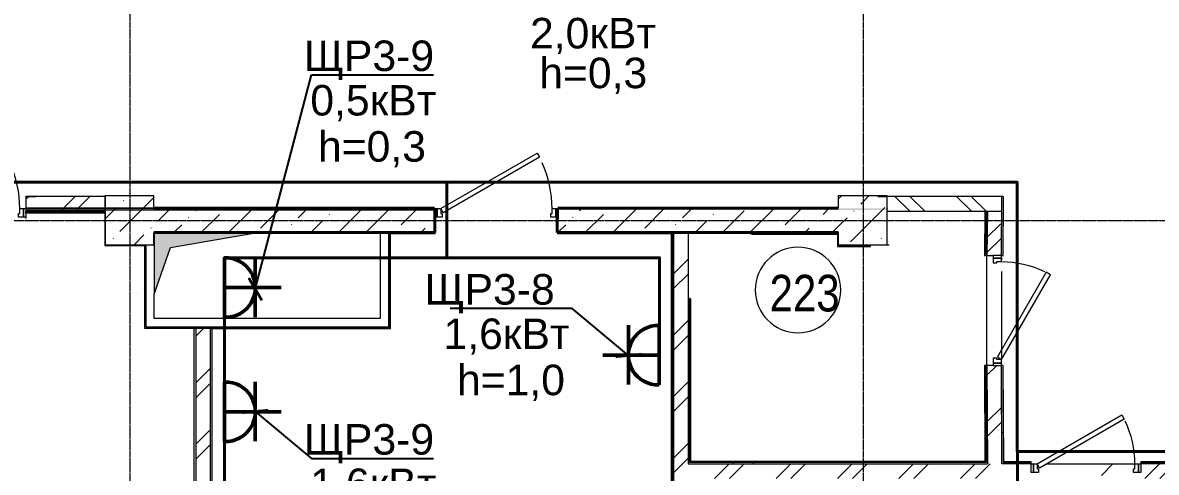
# Model space of a CAD drawing. Header units: metres. Extents: x 3659 to 143627, y -64119 to 51337.
# Drawn here: x 71186 to 80463, y -52346 to -48663 of the extents above; entities that cross this region are included whole.
import ezdxf

# ---------------------------------------------------------------- set-up
doc = ezdxf.new("R2010")
doc.units = ezdxf.units.M
doc.linetypes.add('ADSK_Линия сетки', pattern=[21, 12, -3, 3, -3])
for name, color, linetype, lineweight in [('A-AREA-IDEN', 7, 'Continuous', 9), ('A-DETL-GENF', 7, 'Continuous', 5), ('A-DETL-THIN', 7, 'Continuous', 5), ('A-DOOR', 7, 'Continuous', 5), ('A-DOOR-FRAM', 7, 'Continuous', 13), ('A-FLOR', 7, 'Continuous', 5), ('A-WALL', 7, 'Continuous', 5), ('A-WALL-PATT', 7, 'Continuous', 18), ('I-WALL', 7, 'Continuous', 5), ('S-COLS', 7, 'Continuous', 5), ('S-GRID', 7, 'Continuous', 9), ('Освещение', 1, 'Continuous', 50), ('Эл-свет раб.', 5, 'Continuous', 50), ('ЭЛ.сети', 5, 'Continuous', 100), ('ЭОМ', 7, 'Continuous', 40)]:
    doc.layers.add(name, color=color, linetype=linetype, lineweight=lineweight)
doc.styles.add('GOST Common_I_1', font='ARIALN.TTF', dxfattribs={"height": 300})
doc.styles.add('STYLE1', font='arial.ttf', dxfattribs={"height": 250})
doc.styles.add('ГОСТ 2.304', font='CS_Gost2304.shx', dxfattribs={"width": 0.85})
doc.dimstyles.new('СПДС', dxfattribs={"dimscale": 100, "dimtxt": 2.5, "dimasz": 2.5, "dimexe": 1.25, "dimexo": 0.625, "dimtad": 1, "dimdec": 0, "dimrnd": 0.001, "dimtxsty": 'ГОСТ 2.304', "dimblk": 'OBLIQUE', "dimcen": 2.5, "dimdle": 2, "dimadec": 0, "dimazin": 2, "dimtfac": 0.75, "dimtdec": 0, "dimtmove": 1, "dimatfit": 3, "dimfxl": 1, "dimtolj": 1, "dimarcsym": 1})
pattern_1 = [(45, (0, 0), (84.19025, 308.69666), [396.875, -79.375, 3.353, -76.022])]
pattern_2 = [(45, (0, 0), (-251.4472, 251.4472), []), (45, (0, 381), (-251.4472, 251.4472), [])]
pattern_3 = [(45, (934.08, 175.2), (-251.4472, 251.4472), []), (45, (934.08, 556.2), (-251.4472, 251.4472), [])]
pattern_4 = [(0, (0, 0), (812.8, 203.2), [33.528, -576.072, 33.528, -576.072, -3251.2]), (0, (0, 0), (812.8, 203.2), [-1219.2, 33.528, -1185.672, 33.528, -576.072, -1422.4]), (0, (0, 0), (812.8, 203.2), [-3048, 33.528, -372.872, 33.528, -982.472]), (120, (304.8, 101.6), (-582.37636, 602.30545), [33.528, -576.072, 33.528, -576.072, -3251.2]), (120, (304.8, 101.6), (-582.37636, 602.30545), [-1219.2, 33.528, -1185.672, 33.528, -576.072, -1422.4]), (120, (304.8, 101.6), (-582.37636, 602.30545), [-3048, 33.528, -372.872, 33.528, -982.472]), (240, (406.4, 508), (-230.42364, -805.50545), [33.528, -576.072, 33.528, -576.072, -3251.2]), (240, (406.4, 508), (-230.42364, -805.50545), [-1219.2, 33.528, -1185.672, 33.528, -576.072, -1422.4]), (240, (406.4, 508), (-230.42364, -805.50545), [-3048, 33.528, -372.872, 33.528, -982.472])]
pattern_5 = [(50, (0, 0), (728.7365, -63.756), [76.2, -838.2]), (355, (0, 0), (-140.9716, 764.2276), [60.96, -670.56]), (100.451, (60.7, -5.3), (587.77, 700.467), [64.76, -712.36]), (46.184, (0, 203.2), (1084.316, -168.171), [114.3, -1257.3]), (96.636, (90.4, 189.2), (949.61, 989.71), [97.14, -1068.54]), (351.184, (0, 203.2), (949.62, 989.701), [91.44, -1005.84]), (21, (101.6, 152.4), (606.458, -409.0606), [76.2, -838.2]), (326, (101.6, 152.4), (247.2083, 736.753), [60.96, -670.56]), (71.451, (152.14, 118.3), (853.668, 327.6855), [64.76, -712.36]), (37.5, (0, 0), (12.3547, 338.2201), [33.528, -628.904, 33.528, -647.192, -673.1]), (37.5, (0, 0), (12.3547, 338.2201), [-1343.152, 33.528, -639.572]), (7.5, (0, 0), (267.2789, 400.7221), [33.528, -354.584, 33.528, -613.664, -256.54]), (7.5, (0, 0), (267.2789, 400.7221), [-1035.304, 33.528, -223.012]), (327.5, (-226.57, 0), (542.3633, -22.91534), [33.528, -220.472, 33.528, -758.952, -1051.56]), (327.5, (-226.57, 0), (542.3633, -22.91534), [-1046.48, 33.528, -1018.032]), (317.5, (-328.17, 0), (592.517, 101.707), [33.528, -296.672, 33.528, -492.76, -746.76]), (317.5, (-328.17, 0), (592.517, 101.707), [-856.488, 33.528, -713.232])]
pattern_6 = [(0, (7e-11, -700), (812.8, 203.2), [33.528, -576.072, 33.528, -576.072, -3251.2]), (0, (7e-11, -700), (812.8, 203.2), [-1219.2, 33.528, -1185.672, 33.528, -576.072, -1422.4]), (0, (7e-11, -700), (812.8, 203.2), [-3048, 33.528, -372.872, 33.528, -982.472]), (120, (304.8, -598.4), (-582.37636, 602.30545), [33.528, -576.072, 33.528, -576.072, -3251.2]), (120, (304.8, -598.4), (-582.37636, 602.30545), [-1219.2, 33.528, -1185.672, 33.528, -576.072, -1422.4]), (120, (304.8, -598.4), (-582.37636, 602.30545), [-3048, 33.528, -372.872, 33.528, -982.472]), (240, (406.4, -192), (-230.42364, -805.50545), [33.528, -576.072, 33.528, -576.072, -3251.2]), (240, (406.4, -192), (-230.42364, -805.50545), [-1219.2, 33.528, -1185.672, 33.528, -576.072, -1422.4]), (240, (406.4, -192), (-230.42364, -805.50545), [-3048, 33.528, -372.872, 33.528, -982.472])]

# ---------------------------------------------------------------- blocks, each defined once
blk = doc.blocks.new('КДП АПК - КР_rvt-1-2 этаж')
at = {"layer": 'A-WALL-PATT', "lineweight": 20}
h = blk.add_hatch(dxfattribs=at)
h.set_pattern_fill('FP_137', color=256, style=0, pattern_type=2)
h.set_pattern_definition(pattern_1)
h.paths.add_polyline_path([(75567.7, -49745.6), (77862.7, -49745.6), (77862.7, -49545.6), (75567.7, -49546.1), (75567.7, -49555.6), (75562.7, -49555.6), (75562.7, -49745.6)], flags=0)
h.paths.add_polyline_path([(74255.2, -49745.6), (74562.7, -49745.6), (74562.7, -49555.6), (74557.7, -49555.6), (74557.7, -49545.6), (72262.7, -49545.6), (72262.7, -49745.6)], flags=0)
at = {"layer": 'S-COLS', "lineweight": 20}
h = blk.add_hatch(dxfattribs=at)
h.set_pattern_fill('FP_137', color=256, style=0, pattern_type=2)
h.set_pattern_definition(pattern_1)
h.paths.add_polyline_path([(72195.8, -49845.6), (72262.7, -49845.6), (72262.7, -49445.6), (71862.7, -49445.6), (71862.7, -49845.6)], flags=0)
h = blk.add_hatch(dxfattribs=at)
h.set_pattern_fill('FP_137', color=256, style=0, pattern_type=2)
h.set_pattern_definition(pattern_1)
h.paths.add_polyline_path([(77862.7, -49845.6), (78262.7, -49845.6), (78262.7, -49445.6), (77862.7, -49445.6), (77862.7, -49745.6)], flags=0)
at = {"layer": 'I-WALL', "lineweight": 40}
for p, q in [((74557.7, -49545.6), (72262.7, -49545.6)), ((74562.7, -49745.6), (74562.7, -49555.6)), ((75562.7, -49555.6), (75562.7, -49745.6)), ((77862.7, -49545.6), (75567.7, -49545.6)), ((72262.7, -49745.6), (74562.7, -49745.6)), ((75562.7, -49745.6), (77862.7, -49745.6))]:
    blk.add_line(p, q, dxfattribs=at)
at = {"layer": 'S-COLS', "lineweight": 20}
for p, q in [((72262.7, -49445.6), (71862.7, -49445.6)), ((71862.7, -49445.6), (71862.7, -49845.6)), ((72262.7, -49545.6), (72262.7, -49445.6)), ((78262.7, -49445.6), (77862.7, -49445.6)), ((77862.7, -49445.6), (77862.7, -49545.6)), ((78262.7, -49845.6), (78262.7, -49445.6)), ((72262.7, -49845.6), (72262.7, -49745.6)), ((77862.7, -49745.6), (77862.7, -49845.6)), ((71862.7, -49845.6), (72262.7, -49845.6)), ((77862.7, -49845.6), (78262.7, -49845.6))]:
    blk.add_line(p, q, dxfattribs=at)
blk = doc.blocks.new('AC_Дверь_Однопольная_ДеревяннаяВнутренняя_ГОСТ6629-88 - ДГ 21-9-1468245-2 этаж')
at = {"layer": 'A-DOOR', "lineweight": 13}
for p, q in [((-400, 60), (292.8, 460)), ((312.8, 425.4), (-380, 25.4)), ((292.8, 460), (312.8, 425.4)), ((-380, 25.4), (-400, 60))]:
    blk.add_line(p, q, dxfattribs=at)
at = {"layer": 'A-DOOR', "lineweight": 18}
for p, q in [((-450, 60), (-430, 60)), ((-450, -10), (-450, 60)), ((-430, 60), (-430, -10)), ((430, 60), (450, 60)), ((430, -10), (430, 60)), ((450, 60), (450, -10)), ((-430, -10), (-450, -10)), ((450, -10), (430, -10))]:
    blk.add_line(p, q, dxfattribs=at)
at = {"layer": 'A-DOOR'}
blk.add_arc((-400, 60), 800, 0, 25.90508, dxfattribs=at)
at = {"layer": 'A-DOOR-FRAM'}
for p, q in [((-430, 60), (-400, 60)), ((-430, -10), (-430, 60)), ((-400, 60), (-400, 20)), ((-400, 20), (-390, 20)), ((-390, 20), (-390, -10)), ((390, 20), (400, 20)), ((390, -10), (390, 20)), ((400, 60), (430, 60)), ((400, 20), (400, 60)), ((430, 60), (430, -10)), ((-390, -10), (-430, -10)), ((430, -10), (390, -10))]:
    blk.add_line(p, q, dxfattribs=at)
blk = doc.blocks.new('AC_Дверь_Однопольная_ДеревяннаяВнутренняя_ГОСТ6629-88 - ДГ 21-10-2287262-2 этаж')
at = {"layer": 'A-DOOR', "lineweight": 13}
for p, q in [((-455, 40), (333.1, 495)), ((333.1, 495), (353.1, 460.4)), ((353.1, 460.4), (-435, 5.4)), ((-435, 5.4), (-455, 40))]:
    blk.add_line(p, q, dxfattribs=at)
at = {"layer": 'A-DOOR', "lineweight": 18}
for p, q in [((-505, 40), (-485, 40)), ((-505, -30), (-505, 40)), ((-485, 40), (-485, -30)), ((485, 40), (505, 40)), ((485, -30), (485, 40)), ((505, 40), (505, -30)), ((-485, -30), (-505, -30)), ((505, -30), (485, -30))]:
    blk.add_line(p, q, dxfattribs=at)
at = {"layer": 'A-DOOR'}
blk.add_arc((-455, 40), 910, 0, 24.26352, dxfattribs=at)
at = {"layer": 'A-DOOR-FRAM'}
for p, q in [((-485, 40), (-455, 40)), ((-485, -30), (-485, 40)), ((-455, 40), (-455, 0)), ((-455, 0), (-445, 0)), ((-445, 0), (-445, -30)), ((445, 0), (455, 0)), ((445, -30), (445, 0)), ((455, 40), (485, 40)), ((455, 0), (455, 40)), ((485, 40), (485, -30)), ((-445, -30), (-485, -30)), ((485, -30), (445, -30))]:
    blk.add_line(p, q, dxfattribs=at)
blk = doc.blocks.new('Розетка штепсельная с заземляющим контактом скрытой установки IP20')
at = {"layer": 'Эл-свет раб.', "ltscale": 0.3}
for p, q in [((191574.8, -246568.3), (191574.8, -246105.7)), ((191816.2, -246316.2), (191328.6, -246316.2)), ((191818.7, -246568.3), (191331, -246568.3))]:
    blk.add_line(p, q, dxfattribs=at)
at = {"layer": 'Эл-свет раб.', "ltscale": 0.3, "extrusion": (0, 0, -1)}
blk.add_ellipse((191574.8, -246560.1), major_axis=(-172.5, 172.5), ratio=1, start_param=5.464002, end_param=8.673165, dxfattribs=at)
blk = doc.blocks.new('_Oblique')
at = {"color": 0, "linetype": 'ByBlock', "lineweight": -2}
blk.add_line((-0.5, -0.5), (0.5, 0.5), dxfattribs=at)
blk = doc.blocks.new('ПСС_Марка_помещения - Имя_2_5мм-224473-2 этаж')
at = {"layer": 'A-AREA-IDEN'}
for start, end in [(360, 180), (180, 360)]:
    blk.add_arc((-0.074, 0.039), 3.5, start, end, dxfattribs=at)

msp = doc.modelspace()

# ---------------------------------------------------------------- hatches: boundary and pattern name
at = {"layer": 'A-DETL-GENF'}
msp.add_hatch(color=256, dxfattribs=at).paths.add_polyline_path([(72262.6532, -50885.6443), (72396.843, -50505.6254), (73092.6532, -50385.6443), (72262.6532, -50385.6443)], flags=0)
at = {"layer": 'A-WALL-PATT', "lineweight": 5}
h = msp.add_hatch(dxfattribs=at)
h.set_pattern_fill('FP_1', color=256, style=0, pattern_type=2)
h.set_pattern_definition(pattern_2)
h.paths.add_polyline_path([(71212.6532, -50205.6443), (71862.6532, -50205.6443), (71862.6532, -50085.6443), (71212.6532, -50085.6443)], flags=0)
h.paths.add_polyline_path([(66262.6532, -50205.6443), (66522.6532, -50205.6443), (66522.6532, -50085.6443), (66262.6532, -50085.6443)], flags=0)
h.paths.add_polyline_path([(70202.6532, -50205.6443), (70202.6532, -50085.6443), (67532.6532, -50085.6443), (67532.6532, -50205.6443), (70136.4163, -50205.6443)], flags=0)
h = msp.add_hatch(dxfattribs=at)
h.set_pattern_fill('FP_1', color=256, angle=90, style=0, pattern_type=2)
h.set_pattern_definition([(135, (23024.03, -92348.12), (-251.4472, -251.4472), []), (135, (22643.03, -92348.12), (-251.4472, -251.4472), [])])
h.paths.add_polyline_path([(79198.6422, -50205.4676), (79198.6422, -50085.4676), (78259.6532, -50085.4676), (78259.6532, -50205.4676), (79606.6765, -50205.4676)])
h = msp.add_hatch(dxfattribs=at)
h.set_pattern_fill('FP_40', color=256, style=0, pattern_type=2)
h.set_pattern_definition(pattern_6)
h.paths.add_polyline_path([(35862.6532, -50185.6443), (38522.6532, -50185.6443), (38522.6532, -50182.6443), (35862.6532, -50182.6443)], flags=0)
h.paths.add_polyline_path([(44462.2868, -50185.6443), (45652.6532, -50185.6443), (45652.6532, -50182.6443), (44462.2868, -50182.6443)], flags=0)
h.paths.add_polyline_path([(43364.0475, -50185.6443), (43452.2868, -50185.6443), (43452.2868, -50182.6443), (39532.6532, -50182.6443), (39532.6532, -50185.6443), (41304.6345, -50185.6443)], flags=0)
h.paths.add_polyline_path([(46662.6532, -50185.6443), (51182.6532, -50185.6443), (51182.6532, -50182.6443), (46662.6532, -50182.6443)], flags=0)
h.paths.add_polyline_path([(55532.6532, -50185.6443), (58072.6532, -50185.6443), (58072.6532, -50182.6443), (55532.6532, -50182.6443)], flags=0)
h.paths.add_polyline_path([(52192.6532, -50185.6443), (54522.6532, -50185.6443), (54522.6532, -50182.6443), (52192.6532, -50182.6443)], flags=0)
h.paths.add_polyline_path([(59082.6532, -50185.6443), (62047.6532, -50185.6443), (62047.6532, -50182.6443), (59082.6532, -50182.6443)], flags=0)
h.paths.add_polyline_path([(64987.8839, -50185.6443), (66522.6532, -50185.6443), (66522.6532, -50182.6443), (63057.6532, -50182.6443), (63057.6532, -50185.6443), (63958.1774, -50185.6443)], flags=0)
h.paths.add_polyline_path([(70136.4163, -50185.6443), (70202.6532, -50185.6443), (70202.6532, -50182.6443), (67532.6532, -50182.6443), (67532.6532, -50185.6443), (68077.0034, -50185.6443)], flags=0)
h.paths.add_polyline_path([(71212.6532, -50185.6443), (74557.6532, -50185.6443), (74557.6532, -50182.6443), (71212.6532, -50182.6443)], flags=0)
h.paths.add_polyline_path([(75567.6532, -50185.6443), (78260.6663, -50185.6443), (78260.6663, -50182.6443), (75567.6532, -50182.6443)], flags=0)
h = msp.add_hatch(dxfattribs=at)
h.set_pattern_fill('FP_40', color=256, style=0, pattern_type=2)
h.set_pattern_definition(pattern_6)
h.paths.add_polyline_path([(35875.1532, -50198.1443), (38522.6532, -50198.1443), (38522.6532, -50185.6443), (35875.1532, -50185.6443)], flags=0)
h.paths.add_polyline_path([(39532.6532, -50198.1443), (43452.2868, -50198.1443), (43452.2868, -50185.6443), (39532.6532, -50185.6443)], flags=0)
h.paths.add_polyline_path([(44462.2868, -50198.1443), (45652.6532, -50198.1443), (45652.6532, -50185.6443), (44462.2868, -50185.6443)], flags=0)
h.paths.add_polyline_path([(47482.8735, -50198.1443), (51182.6532, -50198.1443), (51182.6532, -50185.6443), (46662.6532, -50185.6443), (46662.6532, -50198.1443)], flags=0)
h.paths.add_polyline_path([(52192.6532, -50198.1443), (54522.6532, -50198.1443), (54522.6532, -50185.6443), (52192.6532, -50185.6443)], flags=0)
h.paths.add_polyline_path([(55532.6532, -50198.1443), (58072.6532, -50198.1443), (58072.6532, -50185.6443), (55532.6532, -50185.6443)], flags=0)
h.paths.add_polyline_path([(59082.6532, -50198.1443), (62047.6532, -50198.1443), (62047.6532, -50185.6443), (59082.6532, -50185.6443)], flags=0)
h.paths.add_polyline_path([(63057.6532, -50198.1443), (66522.6532, -50198.1443), (66522.6532, -50185.6443), (63057.6532, -50185.6443)], flags=0)
h.paths.add_polyline_path([(67532.6532, -50198.1443), (70202.6532, -50198.1443), (70202.6532, -50185.6443), (67532.6532, -50185.6443)], flags=0)
h.paths.add_polyline_path([(75567.6532, -50198.1443), (78262.6532, -50198.1443), (78262.6532, -50185.6443), (75567.6532, -50185.6443)], flags=0)
h.paths.add_polyline_path([(74557.6532, -50198.1443), (74557.6532, -50185.6443), (71212.6532, -50185.6443), (71212.6532, -50198.1443), (74255.2423, -50198.1443)], flags=0)
h = msp.add_hatch(dxfattribs=at)
h.set_pattern_fill('FP_40', color=256, style=0, pattern_type=2)
h.set_pattern_definition(pattern_4)
h.paths.add_polyline_path([(69007.6532, -50217.6443), (70205.6532, -50217.6443), (70205.6532, -50205.6443), (69004.6532, -50205.6443), (69004.6532, -50217.6443)], flags=0)
h.paths.add_polyline_path([(71209.6532, -50217.6443), (71862.6532, -50217.6443), (71862.6532, -50205.6443), (71209.6532, -50205.6443)], flags=0)
h = msp.add_hatch(dxfattribs=at)
h.set_pattern_fill('FP_40', color=256, style=0, pattern_type=2)
h.set_pattern_definition(pattern_4)
h.paths.add_polyline_path([(71862.6532, -50220.6443), (71862.6532, -50217.6443), (71209.6532, -50217.6443), (71209.6532, -50220.6443), (71859.6532, -50220.6443)], flags=0)
h.paths.add_polyline_path([(69007.6532, -50220.6443), (70205.6532, -50220.6443), (70205.6532, -50217.6443), (69007.6532, -50217.6443)], flags=0)
h = msp.add_hatch(dxfattribs=at)
h.set_pattern_fill('FP_1', color=256, style=0, pattern_type=2)
h.set_pattern_definition(pattern_3)
h.paths.add_polyline_path([(79061.7332, -52085.4299), (79061.7332, -51470.4299), (79056.7332, -51470.4299), (79056.7332, -52085.4299)], flags=0)
h.paths.add_polyline_path([(79056.7332, -50570.4299), (79061.7332, -50570.4299), (79061.7332, -50315.4299), (79056.7332, -50315.4299), (79056.7332, -50546.1912)], flags=0)
h = msp.add_hatch(dxfattribs=at)
h.set_pattern_fill('FP_1', color=256, style=0, pattern_type=2)
h.set_pattern_definition(pattern_3)
h.paths.add_polyline_path([(79194.7463, -52100.4299), (79194.7463, -51470.4299), (79076.7332, -51470.4299), (79076.7332, -52100.4299)], flags=0)
h.paths.add_polyline_path([(79194.7463, -50570.4299), (79194.7463, -50310.4299), (79076.7332, -50310.4299), (79076.7332, -50570.4299), (79126.7332, -50570.4299)], flags=0)
h = msp.add_hatch(dxfattribs=at)
h.set_pattern_fill('FP_40', color=256, style=0, pattern_type=2)
h.set_pattern_definition(pattern_4)
h.paths.add_polyline_path([(74192.6532, -51165.6443), (74192.6532, -50385.6443), (74180.1532, -50385.6443), (74180.1532, -51153.1443)], flags=0)
h = msp.add_hatch(dxfattribs=at)
h.set_pattern_fill('FP_40', color=256, style=0, pattern_type=2)
h.set_pattern_definition(pattern_4)
h.paths.add_polyline_path([(75562.6532, -50388.6443), (76497.6532, -50388.6443), (76497.6532, -50385.6443), (75562.6532, -50385.6443)], flags=0)
h.paths.add_polyline_path([(74255.2423, -50388.6443), (74562.6532, -50388.6443), (74562.6532, -50385.6443), (74192.6532, -50385.6443), (74192.6532, -50388.6443), (74195.6532, -50388.6443)], flags=0)
h = msp.add_hatch(dxfattribs=at)
h.set_pattern_fill('FP_40', color=256, style=0, pattern_type=2)
h.set_pattern_definition(pattern_4)
h.paths.add_polyline_path([(74192.6532, -51165.6443), (74195.6532, -51165.6443), (74195.6532, -50388.6443), (74192.6532, -50388.6443)], flags=0)
h = msp.add_hatch(dxfattribs=at)
h.set_pattern_fill('FP_1', color=256, style=0, pattern_type=2)
h.set_pattern_definition(pattern_2)
h.paths.add_polyline_path([(76497.6532, -58585.4621), (76497.6532, -50388.6443), (76492.6532, -50388.6443), (76492.6532, -58585.4621)], flags=0)
h = msp.add_hatch(dxfattribs=at)
h.set_pattern_fill('FP_41', color=256, style=0, pattern_type=2)
h.set_pattern_definition(pattern_5)
h.paths.add_polyline_path([(76497.6532, -58585.4621), (76502.6532, -58585.4621), (76502.6532, -50385.6443), (76497.6532, -50385.6443), (76497.6532, -57275.8297)], flags=0)
h = msp.add_hatch(dxfattribs=at)
h.set_pattern_fill('FP_1', color=256, style=0, pattern_type=2)
h.set_pattern_definition(pattern_2)
h.paths.add_polyline_path([(76512.6532, -58585.4621), (76632.6532, -58585.4621), (76632.6532, -50385.6443), (76512.6532, -50385.6443), (76512.6532, -57275.8297)], flags=0)
h = msp.add_hatch(dxfattribs=at)
h.set_pattern_fill('FP_41', color=256, style=0, pattern_type=2)
h.set_pattern_definition(pattern_5)
h.paths.add_polyline_path([(77142.6532, -50390.6443), (77857.6532, -50390.6443), (77857.6532, -50385.6443), (77142.6532, -50385.6443)], flags=0)
h = msp.add_hatch(dxfattribs=at)
h.set_pattern_fill('FP_1', color=256, style=0, pattern_type=2)
h.set_pattern_definition(pattern_2)
h.paths.add_polyline_path([(77852.6532, -50395.6443), (77852.6532, -50390.6443), (77147.6532, -50390.6443), (77147.6532, -50395.6443), (77344.3618, -50395.6443)], flags=0)
h = msp.add_hatch(dxfattribs=at)
h.set_pattern_fill('FP_40', color=256, style=0, pattern_type=2)
h.set_pattern_definition(pattern_4)
h.paths.add_polyline_path([(72182.6532, -51165.6443), (72195.1532, -51153.1443), (72195.1532, -50485.6443), (72182.6532, -50485.6443), (72182.6532, -50488.6443)], flags=0)
h = msp.add_hatch(dxfattribs=at)
h.set_pattern_fill('FP_1', color=256, style=0, pattern_type=2)
h.set_pattern_definition(pattern_2)
h.paths.add_polyline_path([(77859.215, -50495.6443), (78122.6532, -50495.6443), (78122.6532, -50490.6443), (77852.6532, -50490.6443), (77852.6532, -50495.6443)], flags=0)
h = msp.add_hatch(dxfattribs=at)
h.set_pattern_fill('FP_41', color=256, style=0, pattern_type=2)
h.set_pattern_definition([(50, (938, 0), (728.7365, -63.756), [76.2, -838.2]), (355, (938, 0), (-140.9716, 764.2276), [60.96, -670.56]), (100.451, (998.7, -5.3), (587.77, 700.467), [64.76, -712.36]), (46.184, (938, 203.2), (1084.316, -168.171), [114.3, -1257.3]), (96.636, (1028.3, 189.2), (949.61, 989.71), [97.14, -1068.54]), (351.184, (938, 203.2), (949.62, 989.701), [91.44, -1005.84]), (21, (1039.6, 152.4), (606.458, -409.0606), [76.2, -838.2]), (326, (1039.6, 152.4), (247.2083, 736.753), [60.96, -670.56]), (71.451, (1090.1, 118.3), (853.668, 327.6855), [64.76, -712.36]), (37.5, (937.98, 0), (12.3547, 338.2201), [33.528, -628.904, 33.528, -647.192, -673.1]), (37.5, (937.98, 0), (12.3547, 338.2201), [-1343.152, 33.528, -639.572]), (7.5, (937.98, 0), (267.2789, 400.7221), [33.528, -354.584, 33.528, -613.664, -256.54]), (7.5, (937.98, 0), (267.2789, 400.7221), [-1035.304, 33.528, -223.012]), (327.5, (711.4, 0), (542.3633, -22.91534), [33.528, -220.472, 33.528, -758.952, -1051.56]), (327.5, (711.4, 0), (542.3633, -22.91534), [-1046.48, 33.528, -1018.032]), (317.5, (609.8, 0), (592.517, 101.707), [33.528, -296.672, 33.528, -492.76, -746.76]), (317.5, (609.8, 0), (592.517, 101.707), [-856.488, 33.528, -713.232])])
h.paths.add_polyline_path([(79065.6292, -52265.6443), (79070.6292, -52265.6443), (79070.6292, -51645.6443), (79065.6292, -51645.6443), (79065.6292, -52260.6443)], flags=0)
h.paths.add_polyline_path([(79065.6292, -50745.6443), (79070.6292, -50745.6443), (79070.6292, -50485.6443), (79065.6292, -50485.6443), (79065.6292, -50721.4057)], flags=0)
h = msp.add_hatch(dxfattribs=at)
h.set_pattern_fill('FP_40', color=256, style=0, pattern_type=2)
h.set_pattern_definition([(0, (937.98, 0), (812.8, 203.2), [33.528, -576.072, 33.528, -576.072, -3251.2]), (0, (937.98, 0), (812.8, 203.2), [-1219.2, 33.528, -1185.672, 33.528, -576.072, -1422.4]), (0, (937.98, 0), (812.8, 203.2), [-3048, 33.528, -372.872, 33.528, -982.472]), (120, (1242.78, 101.6), (-582.37636, 602.30545), [33.528, -576.072, 33.528, -576.072, -3251.2]), (120, (1242.78, 101.6), (-582.37636, 602.30545), [-1219.2, 33.528, -1185.672, 33.528, -576.072, -1422.4]), (120, (1242.78, 101.6), (-582.37636, 602.30545), [-3048, 33.528, -372.872, 33.528, -982.472]), (240, (1344.38, 508), (-230.42364, -805.50545), [33.528, -576.072, 33.528, -576.072, -3251.2]), (240, (1344.38, 508), (-230.42364, -805.50545), [-1219.2, 33.528, -1185.672, 33.528, -576.072, -1422.4]), (240, (1344.38, 508), (-230.42364, -805.50545), [-3048, 33.528, -372.872, 33.528, -982.472])])
h.paths.add_polyline_path([(79210.6422, -52263.6443), (79210.6422, -51645.6443), (79198.6422, -51645.6443), (79198.6422, -52263.6443)], flags=0)
h.paths.add_polyline_path([(79198.6422, -50745.6443), (79210.6422, -50745.6443), (79210.6422, -50485.6443), (79198.6422, -50485.6443), (79198.6422, -50721.4057)], flags=0)
h = msp.add_hatch(dxfattribs=at)
h.set_pattern_fill('FP_40', color=256, style=0, pattern_type=2)
h.set_pattern_definition(pattern_4)
h.paths.add_polyline_path([(76642.6532, -52275.6443), (76642.6532, -50915.6443), (76632.6532, -50915.6443), (76632.6532, -52275.6443)], flags=0)
h = msp.add_hatch(dxfattribs=at)
h.set_pattern_fill('FP_41', color=256, style=0, pattern_type=2)
h.set_pattern_definition(pattern_5)
h.paths.add_polyline_path([(76647.6532, -52265.6443), (76647.6532, -50915.6443), (76642.6532, -50915.6443), (76642.6532, -52265.6443)], flags=0)
h = msp.add_hatch(dxfattribs=at)
h.set_pattern_fill('FP_1', color=256, style=0, pattern_type=2)
h.set_pattern_definition(pattern_2)
h.paths.add_polyline_path([(76647.6532, -52260.6443), (76652.6532, -52260.6443), (76652.6532, -50920.6443), (76647.6532, -50920.6443), (76647.6532, -52101.2844)], flags=0)
h = msp.add_hatch(dxfattribs=at)
h.set_pattern_fill('FP_40', color=256, style=0, pattern_type=2)
h.set_pattern_definition(pattern_4)
h.paths.add_polyline_path([(72737.6532, -51165.6443), (74192.6532, -51165.6443), (74180.1532, -51153.1443), (72195.1532, -51153.1443), (72182.6532, -51165.6443), (72195.8293, -51165.6443)], flags=0)
h = msp.add_hatch(dxfattribs=at)
h.set_pattern_fill('FP_40', color=256, style=0, pattern_type=2)
h.set_pattern_definition(pattern_4)
h.paths.add_polyline_path([(72590.6532, -58585.4621), (72590.6532, -51165.6443), (72587.6532, -51165.6443), (72587.6532, -58585.4621)], flags=0)
h = msp.add_hatch(dxfattribs=at)
h.set_pattern_fill('FP_40', color=256, style=0, pattern_type=2)
h.set_pattern_definition(pattern_4)
h.paths.add_polyline_path([(72602.6532, -58585.4621), (72602.6532, -51165.6443), (72590.6532, -51165.6443), (72590.6532, -58585.4621)], flags=0)
h = msp.add_hatch(dxfattribs=at)
h.set_pattern_fill('FP_1', color=256, style=0, pattern_type=2)
h.set_pattern_definition(pattern_2)
h.paths.add_polyline_path([(72602.6532, -58585.4621), (72722.6532, -58585.4621), (72722.6532, -51165.6443), (72602.6532, -51165.6443), (72602.6532, -57275.8297)], flags=0)
h = msp.add_hatch(dxfattribs=at)
h.set_pattern_fill('FP_40', color=256, style=0, pattern_type=2)
h.set_pattern_definition(pattern_4)
h.paths.add_polyline_path([(74195.6532, -51168.6443), (74195.6532, -51165.6443), (72737.6532, -51165.6443), (72737.6532, -51168.6443)], flags=0)
h = msp.add_hatch(dxfattribs=at)
h.set_pattern_fill('FP_1', color=256, style=0, pattern_type=2)
h.set_pattern_definition(pattern_2)
h.paths.add_polyline_path([(83962.6532, -52395.6443), (83962.6532, -52275.6443), (83312.6532, -52275.6443), (83312.6532, -52395.6443), (83522.6007, -52395.6443)], flags=0)
h.paths.add_polyline_path([(76642.6532, -52395.6443), (79112.6532, -52395.6443), (79112.6532, -52275.6443), (76632.6532, -52275.6443), (76632.6532, -52395.6443)], flags=0)
h.paths.add_polyline_path([(81463.1878, -52395.6443), (82412.6532, -52395.6443), (82412.6532, -52275.6443), (80012.6532, -52275.6443), (80012.6532, -52395.6443), (80542.6532, -52395.6443)], flags=0)
h = msp.add_hatch(dxfattribs=at)
h.set_pattern_fill('FP_40', color=256, style=0, pattern_type=2)
h.set_pattern_definition(pattern_4)
h.paths.add_polyline_path([(76652.6532, -52275.6443), (78132.6532, -52275.6443), (78132.6532, -52265.6443), (76642.6532, -52265.6443), (76642.6532, -52275.6443)], flags=0)
h = msp.add_hatch(dxfattribs=at)
h.set_pattern_fill('FP_1', color=256, style=0, pattern_type=2)
h.set_pattern_definition(pattern_2)
h.paths.add_polyline_path([(78122.6532, -52260.6443), (78122.6532, -52255.6443), (76652.6532, -52255.6443), (76652.6532, -52260.6443), (78116.6417, -52260.6443)], flags=0)
h = msp.add_hatch(dxfattribs=at)
h.set_pattern_fill('FP_40', color=256, style=0, pattern_type=2)
h.set_pattern_definition(pattern_4)
h.paths.add_polyline_path([(81463.1878, -52263.6443), (82412.6532, -52263.6443), (82412.6532, -52260.6443), (80012.6532, -52260.6443), (80012.6532, -52263.6443), (80433.4813, -52263.6443)], flags=0)
h.paths.add_polyline_path([(83959.6532, -52263.6443), (83959.6532, -52260.6443), (83312.6532, -52260.6443), (83312.6532, -52263.6443), (83522.6007, -52263.6443)], flags=0)
h.paths.add_polyline_path([(78374.0683, -52263.6443), (79112.6532, -52263.6443), (79112.6532, -52260.6443), (78272.6663, -52260.6443), (78272.6663, -52263.6443)], flags=0)

# ---------------------------------------------------------------- linework, layer by layer
at = {"layer": 'A-DETL-THIN'}
for p, q in [((72262.6532, -50385.6443), (72262.6532, -50885.6443)), ((73092.6532, -50385.6443), (72262.6532, -50385.6443)), ((72396.843, -50505.6254), (73092.6532, -50385.6443)), ((76632.6532, -50385.6443), (76632.6532, -50835.6443)), ((77062.6532, -50385.6443), (76632.6532, -50385.6443)), ((72262.6532, -50885.6443), (72396.843, -50505.6254))]:
    msp.add_line(p, q, dxfattribs=at)
at = {"layer": 'A-FLOR', "lineweight": 13}
msp.add_line((79076.7332, -51470.4299), (79076.7332, -50570.4299), dxfattribs=at)
at = {"layer": 'A-FLOR', "lineweight": 18}
for p, q in [((79196.7332, -50700.4299), (79196.7332, -51420.4299)), ((79196.7332, -50700.4299), (79196.7332, -51420.4299)), ((79567.1724, -52275.6443), (80287.1724, -52275.6443)), ((79567.1724, -52275.6443), (80287.1724, -52275.6443))]:
    msp.add_line(p, q, dxfattribs=at)
at = {"layer": 'A-WALL', "lineweight": 18}
for p, q in [((71862.6532, -50085.6443), (71212.6532, -50085.6443)), ((71212.6532, -50085.6443), (71212.6532, -50205.6443)), ((71862.6532, -50205.6443), (71862.6532, -50085.6443)), ((78182.6532, -50085.6443), (78262.6532, -50085.6443)), ((74557.6532, -50182.6443), (71212.6532, -50182.6443)), ((71212.6532, -50182.6443), (71212.6532, -50185.6443)), ((74557.6532, -50185.6443), (74557.6532, -50182.6443)), ((75567.6532, -50182.6443), (75567.6532, -50185.6443)), ((71209.6532, -50205.6443), (71209.6532, -50220.6443)), ((71209.6532, -50220.6443), (71859.6532, -50220.6443)), ((71212.6532, -50255.6443), (71212.6532, -50265.6443)), ((71859.6532, -50220.6443), (71859.6532, -50488.6443)), ((71862.6532, -50485.6443), (71862.6532, -50205.6443)), ((74557.6532, -50265.6443), (74557.6532, -50255.6443)), ((75567.6532, -50255.6443), (75567.6532, -50265.6443)), ((79060.6292, -50210.2566), (79056.7332, -50570.4299)), ((74557.6532, -50385.6443), (74112.6532, -50385.6443)), ((74112.6532, -50385.6443), (74112.6532, -51085.6443)), ((74192.6532, -50385.6443), (74192.6532, -50388.6443)), ((74195.6532, -50388.6443), (74562.6532, -50388.6443)), ((74195.6532, -51168.6443), (74195.6532, -50388.6443)), ((74562.6532, -50385.6443), (74560.6532, -50385.6443)), ((74562.6532, -50388.6443), (74562.6532, -50385.6443)), ((75564.6532, -50385.6443), (75562.6532, -50385.6443)), ((75562.6532, -50385.6443), (75562.6532, -50388.6443)), ((75562.6532, -50388.6443), (76492.6532, -50388.6443)), ((76632.6532, -50385.6443), (75567.6532, -50385.6443)), ((76492.6532, -50388.6443), (76492.6532, -58585.4621)), ((76512.6532, -50388.6443), (76512.6532, -58585.4621)), ((77862.6532, -50385.6443), (77062.6532, -50385.6443)), ((77142.6532, -50385.6443), (77142.6532, -50395.6443)), ((77152.6532, -50395.6443), (77852.6532, -50395.6443)), ((77852.6532, -50395.6443), (77852.6532, -50495.6443)), ((77862.6532, -50485.6443), (77862.6532, -50385.6443)), ((71859.6532, -50488.6443), (72179.6532, -50488.6443)), ((72262.6532, -50485.6443), (71862.6532, -50485.6443)), ((72182.6532, -50488.6443), (72182.6532, -50485.6443)), ((77852.6532, -50495.6443), (78122.6532, -50495.6443)), ((78275.6663, -50485.6443), (77862.6532, -50485.6443)), ((79056.7332, -50570.4299), (79126.7332, -50570.4299)), ((79196.7332, -50570.4299), (79209.7463, -50570.4299)), ((72262.6532, -51085.6443), (72262.6532, -50885.6443)), ((76652.6532, -52255.6443), (76652.6532, -50925.6443)), ((74112.6532, -51085.6443), (72262.6532, -51085.6443)), ((72182.6532, -51165.6443), (72737.6532, -51165.6443)), ((72587.6532, -51168.6443), (72587.6532, -58585.4621)), ((72737.6532, -58585.4621), (72737.6532, -51168.6443)), ((72737.6532, -51168.6443), (74195.6532, -51168.6443)), ((79126.7332, -51470.4299), (79056.7332, -51470.4299)), ((79056.7332, -51470.4299), (79060.6292, -52255.6443)), ((79209.7463, -51470.4299), (79196.7332, -51470.4299)), ((79213.6422, -52260.6443), (79209.7463, -51470.4299)), ((79060.6292, -52255.6443), (76652.6532, -52255.6443)), ((79437.1724, -52260.6443), (79213.6422, -52260.6443)), ((79437.1724, -52275.6443), (79437.1724, -52260.6443)), ((82412.6532, -52260.6443), (80337.1724, -52260.6443)), ((80337.1724, -52260.6443), (80337.1724, -52275.6443))]:
    msp.add_line(p, q, dxfattribs=at)
at = {"layer": 'A-WALL'}
for p, q in [((71212.6532, -50085.6443), (71292.6532, -50085.6443)), ((79210.6422, -50085.4676), (78259.6532, -50085.4676)), ((79194.7463, -50570.4299), (79198.6422, -50085.4676)), ((79210.6422, -50085.4676), (79206.7463, -50570.4299)), ((74557.6532, -50185.6443), (71212.6532, -50185.6443)), ((74477.6532, -50185.6443), (74557.6532, -50185.6443)), ((75567.6532, -50185.6443), (75647.6532, -50185.6443)), ((78260.6663, -50182.6443), (78260.6663, -50185.6443)), ((71862.6532, -50217.6443), (71209.6532, -50217.6443)), ((74557.6532, -50198.1443), (71212.6532, -50198.1443)), ((71212.6532, -50205.6443), (71862.6532, -50205.6443)), ((71862.6532, -50205.6443), (71212.6532, -50205.6443)), ((79198.6422, -50210.2566), (78259.6532, -50210.2566)), ((79065.6292, -50210.2566), (79061.7332, -50570.4299)), ((79070.6292, -50210.2566), (79066.7332, -50570.4299)), ((79080.6292, -50210.2566), (79076.7332, -50570.4299)), ((74180.1532, -50385.6443), (74180.1532, -51153.1443)), ((74192.6532, -51165.6443), (74192.6532, -50388.6443)), ((76497.6532, -50388.6443), (76492.6532, -50388.6443)), ((76497.6532, -58585.4621), (76497.6532, -50385.6443)), ((76502.6532, -58585.4621), (76502.6532, -50385.6443)), ((76512.6532, -50385.6443), (76512.6532, -50388.6443)), ((77147.6532, -50390.6443), (77857.6532, -50390.6443)), ((77857.6532, -50390.6443), (77857.6532, -50490.6443)), ((72182.6532, -50488.6443), (72182.6532, -51165.6443)), ((72195.1532, -50485.6443), (72195.1532, -51153.1443)), ((77857.6532, -50490.6443), (78127.6532, -50490.6443)), ((76632.6532, -50835.6443), (76632.6532, -52275.6443)), ((76632.6532, -50835.6443), (76632.6532, -50915.6443)), ((76642.6532, -52265.6443), (76642.6532, -50915.6443)), ((76647.6532, -52260.6443), (76647.6532, -50920.6443)), ((72195.1532, -51153.1443), (74180.1532, -51153.1443)), ((72590.6532, -58585.4621), (72590.6532, -51165.6443)), ((72602.6532, -51165.6443), (72602.6532, -58585.4621)), ((72722.6532, -58585.4621), (72722.6532, -51165.6443)), ((72734.6532, -51165.6443), (72734.6532, -58585.4621)), ((74192.6532, -51165.6443), (72737.6532, -51165.6443)), ((79061.7332, -51470.4299), (79065.6292, -52260.6443)), ((79066.7332, -51470.4299), (79070.6292, -52265.6443)), ((79076.7332, -51470.4299), (79080.6292, -52275.6443)), ((79198.6422, -52275.6443), (79194.7463, -51470.4299)), ((79206.7463, -51470.4299), (79210.6422, -52263.6443)), ((76632.6532, -52275.6443), (79080.6292, -52275.6443)), ((79070.6292, -52265.6443), (76642.6532, -52265.6443)), ((79065.6292, -52260.6443), (76647.6532, -52260.6443)), ((79437.1724, -52275.6443), (79198.6422, -52275.6443)), ((79210.6422, -52263.6443), (79437.1724, -52263.6443)), ((80337.1724, -52263.6443), (82412.6532, -52263.6443)), ((82412.6532, -52275.6443), (80337.1724, -52275.6443))]:
    msp.add_line(p, q, dxfattribs=at)
at = {"layer": 'S-GRID', "linetype": 'ADSK_Линия сетки'}
for p, q in [((72062.6532, -38095.4453), (72062.6532, -63301.3643)), ((78062.6532, -38095.4453), (78062.6532, -63301.3643)), ((95007.6236, -50285.6443), (30504.6406, -50285.6443))]:
    msp.add_line(p, q, dxfattribs=at)
at = {"layer": 'ЭЛ.сети', "color": 0, "lineweight": 40}
for points in [[(70302.6532, -49970.6443), (74657.6532, -49970.6443), (74657.6532, -49970.6443), (74657.6532, -50588.6443), (76397.6532, -50588.6443), (76397.6532, -51388.6443), (76397.6532, -51388.6443)], [(76752.6532, -53995.6443), (76752.6532, -52515.6443), (76752.6532, -52515.6443), (79326.8316, -52515.6443), (79326.8316, -52175.6443), (79324.2408, -52175.6443), (79324.2408, -49970.6443), (74657.6532, -49970.6443)], [(74657.6532, -50588.6443), (72837.6532, -50588.6443), (72837.6532, -50832.4641), (72837.6532, -51849.7397), (72837.6532, -53206.6705), (72837.6532, -53906.6705), (72837.6532, -54817.6317)], [(79324.2408, -52175.6443), (81407.6532, -52175.6443), (83852.6532, -52175.6443), (83852.6532, -53995.6443)]]:
    msp.add_lwpolyline(points, dxfattribs=at)

# ---------------------------------------------------------------- block references
at = {"lineweight": 5}
msp.add_blockref('КДП АПК - КР_rvt-1-2 этаж', (-3, -637), dxfattribs=at)
at = {"layer": 'A-AREA-IDEN', "color": 18, "true_color": 0x000000, "xscale": 99.99999999999993, "yscale": 99.99999999999993, "zscale": 99.99999999999993}
msp.add_blockref('ПСС_Марка_помещения - Имя_2_5мм-224473-2 этаж', (77537.513, -50856.4037), dxfattribs=at)
at = {"layer": 'A-DOOR', "color": 8, "true_color": 0x7f7f7f}
for name, p in [('AC_Дверь_Однопольная_ДеревяннаяВнутренняя_ГОСТ6629-88 - ДГ 21-10-2287262-2 этаж', (70707.6532, -50225.6443)), ('AC_Дверь_Однопольная_ДеревяннаяВнутренняя_ГОСТ6629-88 - ДГ 21-10-2287262-2 этаж', (75062.6532, -50225.6443)), ('AC_Дверь_Однопольная_ДеревяннаяВнутренняя_ГОСТ6629-88 - ДГ 21-9-1468245-2 этаж', (79887.1724, -52335.6443))]:
    msp.add_blockref(name, p, dxfattribs=at)
at = {"layer": 'A-DOOR', "color": 8, "true_color": 0x7f7f7f, "xscale": -1, "rotation": 270}
msp.add_blockref('AC_Дверь_Однопольная_ДеревяннаяВнутренняя_ГОСТ6629-88 - ДГ 21-9-1468245-2 этаж', (79136.7332, -51020.4299), dxfattribs=at)
at = {"layer": 'Освещение', "rotation": 270}
for p in [(319405.9963, 140742.3666), (319405.9963, 139725.0911)]:
    msp.add_blockref('Розетка штепсельная с заземляющим контактом скрытой установки IP20', p, dxfattribs=at)
at = {"layer": 'Освещение', "xscale": -1, "rotation": 90}
msp.add_blockref('Розетка штепсельная с заземляющим контактом скрытой установки IP20', (-170173.4376, 140188.5635), dxfattribs=at)

# ---------------------------------------------------------------- texts
at = {"layer": 'A-AREA-IDEN', "color": 18, "true_color": 0x000000, "insert": (77297.8287, -50727.9438), "char_height": 300, "width": 577.215, "attachment_point": 1, "style": 'GOST Common_I_1'}
msp.add_mtext('223', dxfattribs=at)
at = {"layer": 'Эл-свет раб.', "color": 7, "style": 'STYLE1'}
for s, p in [('2,0кВт', (75337.5715, -48874.2827)), ('ЩР3-9', (73487.9804, -49059.5321)), ('h=0,3', (75412.9518, -49200.0571, -386.7801)), ('0,5кВт', (73539.9396, -49423.518)), ('h=0,3', (73602.5318, -49801.4771, -386.7801)), ('ЩР3-8', (74474.4556, -50972.0364)), ('1,6кВт', (74629.6928, -51336.0222)), ('h=1,0', (74740.0201, -51713.9813, -386.7801)), ('ЩР3-9', (73487.9804, -52200.5042)), ('1,6кВт', (73539.9396, -52564.4901))]:
    msp.add_text(s, height=250, dxfattribs=at).set_placement(p)

# ---------------------------------------------------------------- leaders
at = {"layer": 'ЭОМ', "lineweight": 25, "ltscale": 100}
for points in [[(73089.7826, -50845.68), (73549.2334, -49091.2653), (74549.2334, -49091.2653)], [(76142.7761, -51388.7178), (75683.3253, -51003.7695), (74683.3253, -51003.7695)], [(73089.7826, -51847.2891), (73549.2334, -52232.2374), (74549.2334, -52232.2374)]]:
    msp.add_leader(points, dimstyle='СПДС', override={"dimasz": 1.5, "dimtad": 0, "dimldrblk": 'ArchTick', "dimfxl": 1.25, "dimtfill": 1, "dimlwd": 25}, dxfattribs=at)

doc.saveas('drawing.dxf')
